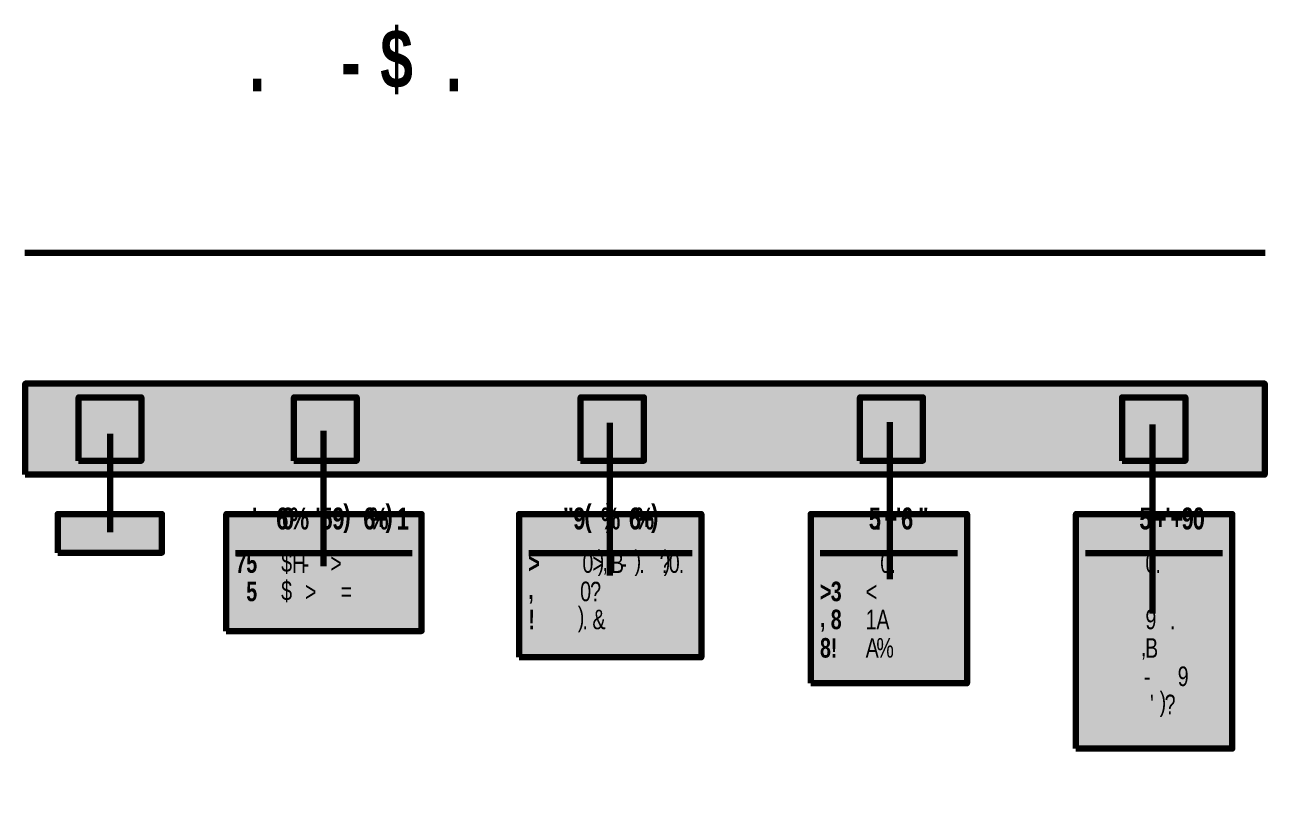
# Model space of a CAD drawing. Header units: inches. Extents: x 19 to 378, y -1 to 556.
# Drawn here: x 18.9 to 378, y 331.9 to 556.1 of the extents above; entities that cross this region are included whole.
import ezdxf

# ---------------------------------------------------------------- set-up
doc = ezdxf.new("R2010")
doc.units = ezdxf.units.IN
for name, color, linetype, lineweight in [('H', 7, 'CONTINUOUS', 100), ('P', 250, 'CONTINUOUS', 100), ('Text', 250, 'CONTINUOUS', 100)]:
    doc.layers.add(name, color=color, linetype=linetype, lineweight=lineweight)
doc.styles.get("Standard").update_dxf_attribs({"font": 'txt', "width": 0.75})

msp = doc.modelspace()

# ---------------------------------------------------------------- hatches: boundary and pattern name
at = {"layer": 'H', "linetype": 'CONTINUOUS'}
for color, points in [(0, [(19, 425.89), (377.89, 425.89), (377.89, 452.22), (19, 452.22)]), (7, [(34.44, 429.89), (52.67, 429.89), (52.67, 448.22), (34.44, 448.22)]), (7, [(96.78, 429.89), (115, 429.89), (115, 448.22), (96.78, 448.22)]), (7, [(179.78, 429.89), (198.11, 429.89), (198.11, 448.22), (179.78, 448.22)]), (7, [(260.67, 429.89), (278.89, 429.89), (278.89, 448.22), (260.67, 448.22)]), (7, [(336.56, 429.89), (354.89, 429.89), (354.89, 448.22), (336.56, 448.22)]), (7, [(28.44, 403.22), (58.56, 403.22), (58.56, 414.44), (28.44, 414.44)]), (7, [(77.22, 380.56), (133.78, 380.56), (133.78, 414.44), (77.22, 414.44)]), (7, [(162, 373), (214.78, 373), (214.78, 414.44), (162, 414.44)]), (7, [(246.44, 365.44), (291.67, 365.44), (291.67, 414.44), (246.44, 414.44)]), (7, [(323.22, 346.56), (368.44, 346.56), (368.44, 414.44), (323.22, 414.44)])]:
    msp.add_hatch(color=color, dxfattribs=at).paths.add_polyline_path(points)

# ---------------------------------------------------------------- linework, layer by layer
at = {"layer": 'P', "color": 0, "linetype": 'CONTINUOUS'}
for points in [[(18.89, 490.11), (378, 490.11)], [(19, 425.89), (377.89, 425.89), (377.89, 452.22), (19, 452.22), (19, 425.89)], [(34.44, 429.89), (52.67, 429.89), (52.67, 448.22), (34.44, 448.22), (34.44, 429.89)], [(96.78, 429.89), (115, 429.89), (115, 448.22), (96.78, 448.22), (96.78, 429.89)], [(179.78, 429.89), (198.11, 429.89), (198.11, 448.22), (179.78, 448.22), (179.78, 429.89)], [(260.67, 429.89), (278.89, 429.89), (278.89, 448.22), (260.67, 448.22), (260.67, 429.89)], [(336.56, 429.89), (354.89, 429.89), (354.89, 448.22), (336.56, 448.22), (336.56, 429.89)], [(105.33, 438.56), (105.33, 399.33)], [(188.22, 440.89), (188.22, 396.67)], [(269.33, 441), (269.33, 395.56)], [(345.33, 440.33), (345.33, 385.67)], [(43.56, 437.67), (43.56, 409.22)], [(28.44, 403.22), (58.56, 403.22), (58.56, 414.44), (28.44, 414.44), (28.44, 403.22)], [(77.22, 380.56), (133.78, 380.56), (133.78, 414.44), (77.22, 414.44), (77.22, 380.56)], [(162, 373), (214.78, 373), (214.78, 414.44), (162, 414.44), (162, 373)], [(246.44, 365.44), (291.67, 365.44), (291.67, 414.44), (246.44, 414.44), (246.44, 365.44)], [(323.22, 346.56), (368.44, 346.56), (368.44, 414.44), (323.22, 414.44), (323.22, 346.56)], [(79.89, 403.11), (131, 403.11)], [(164.78, 403.11), (212.11, 403.11)], [(249.11, 403.11), (288.89, 403.11)], [(326, 403.11), (365.67, 403.11)]]:
    msp.add_lwpolyline(points, dxfattribs=at)

# ---------------------------------------------------------------- texts
at = {"layer": 'Text', "color": 0, "linetype": 'CONTINUOUS', "attachment_point": 4}
for s, insert, char_height, width in [('{\\fSquare721BT|b1|i0|c1|p15;$}', (121.78, 545.33), 17, 17.3333), ('{\\fSquare721BT|b1|i0|c1|p15;}', (37.78, 545.33), 17, 17.3333), ('{\\fSquare721BT|b1|i0|c1|p15;}', (51.78, 545.33), 17, 17.3333), ('{\\fSquare721BT|b1|i0|c1|p15;}', (68.67, 545.33), 17, 17.3333), ('{\\fSquare721BT|b1|i0|c1|p15;}', (75.33, 545.33), 17, 17.3333), ('{\\fSquare721BT|b1|i0|c1|p15; }', (97.33, 545.33), 17, 17.3333), ('{\\fSquare721BT|b1|i0|c1|p15;-}', (110.44, 545.33), 17, 17.3333), ('{\\fSquare721BT|b1|i0|c1|p15; }', (127.67, 545.33), 17, 17.3333), ('{\\fSquare721BT|b1|i0|c1|p15;.}', (83.78, 545.33), 17, 17.3333), ('{\\fSquare721BT|b1|i0|c1|p15;.}', (140.78, 545.33), 17, 17.3333), ('{\\fUnivers|b0|i0|c1|p15;}', (37.78, 523.11), 11.6667, 12), ('{\\fUnivers|b0|i0|c1|p15;}', (41.22, 523.11), 11.6667, 12), ('{\\fUnivers|b0|i0|c1|p15;}', (45.56, 523.11), 11.6667, 12), ('{\\fUnivers|b0|i0|c1|p15;}', (49.56, 523.11), 11.6667, 12), ('{\\fUnivers|b0|i0|c1|p15;}', (52.22, 523.11), 11.6667, 12), ('{\\fUnivers|b0|i0|c1|p15;}', (54.56, 523.11), 11.6667, 12), ('{\\fUnivers|b0|i0|c1|p15;}', (56.78, 523.11), 11.6667, 12), ('{\\fUnivers|b0|i0|c1|p15;}', (61.11, 523.11), 11.6667, 12), ('{\\fUnivers|b0|i0|c1|p15;}', (63.33, 523.11), 11.6667, 12), ('{\\fUnivers|b0|i0|c1|p15;}', (67.67, 523.11), 11.6667, 12), ('{\\fUnivers|b0|i0|c1|p15;}', (72, 523.11), 11.6667, 12), ('{\\fUnivers|b0|i0|c1|p15;}', (76, 523.11), 11.6667, 12), ('{\\fUnivers|b0|i0|c1|p15;}', (80.33, 523.11), 11.6667, 12), ('{\\fUnivers|b0|i0|c1|p15;}', (84.67, 523.11), 11.6667, 12), ('{\\fUnivers|b0|i0|c1|p15;}', (89, 523.11), 11.6667, 12), ('{\\fUnivers|b0|i0|c1|p15;}', (91.56, 523.11), 11.6667, 12), ('{\\fUnivers|b0|i0|c1|p15;}', (94.22, 523.11), 11.6667, 12), ('{\\fUnivers|b0|i0|c1|p15;}', (98.56, 523.11), 11.6667, 12), ('{\\fUnivers|b0|i0|c1|p15;}', (102.89, 523.11), 11.6667, 12), ('{\\fUnivers|b0|i0|c1|p15;}', (105, 523.11), 11.6667, 12), ('{\\fUnivers|b0|i0|c1|p15;}', (109.11, 523.11), 11.6667, 12), ('{\\fUnivers|b0|i0|c1|p15;}', (115.44, 523.11), 11.6667, 12), ('{\\fUnivers|b0|i0|c1|p15;}', (117.67, 523.11), 11.6667, 12), ('{\\fUnivers|b0|i0|c1|p15;}', (120.33, 523.11), 11.6667, 12), ('{\\fUnivers|b0|i0|c1|p15;}', (124.22, 523.11), 11.6667, 12), ('{\\fUnivers|b0|i0|c1|p15;}', (128.56, 523.11), 11.6667, 12), ('{\\fUnivers|b0|i0|c1|p15;}', (132.89, 523.11), 11.6667, 12), ('{\\fUnivers|b0|i0|c1|p15;}', (136.89, 523.11), 11.6667, 12), ('{\\fUnivers|b0|i0|c1|p15;}', (139, 523.11), 11.6667, 12), ('{\\fUnivers|b0|i0|c1|p15;}', (145.44, 523.11), 11.6667, 12), ('{\\fUnivers|b0|i0|c1|p15;}', (147.67, 523.11), 11.6667, 12), ('{\\fUnivers|b0|i0|c1|p15;}', (150.33, 523.11), 11.6667, 12), ('{\\fUnivers|b0|i0|c1|p15;}', (154.67, 523.11), 11.6667, 12), ('{\\fUnivers|b0|i0|c1|p15;}', (156.78, 523.11), 11.6667, 12), ('{\\fUnivers|b0|i0|c1|p15;}', (159.11, 523.11), 11.6667, 12), ('{\\fUnivers|b0|i0|c1|p15;}', (163.44, 523.11), 11.6667, 12), ('{\\fUnivers|b0|i0|c1|p15;}', (166.33, 523.11), 11.6667, 12), ('{\\fUnivers|b0|i0|c1|p15;}', (170.67, 523.11), 11.6667, 12), ('{\\fUnivers|b0|i0|c1|p15;}', (175, 523.11), 11.6667, 12), ('{\\fUnivers|b0|i0|c1|p15;}', (177.11, 523.11), 11.6667, 12), ('{\\fUnivers|b0|i0|c1|p15;}', (181.44, 523.11), 11.6667, 12), ('{\\fUnivers|b0|i0|c1|p15;}', (185.56, 523.11), 11.6667, 12), ('{\\fUnivers|b0|i0|c1|p15;}', (188.11, 523.11), 11.6667, 12), ('{\\fUnivers|b0|i0|c1|p15;}', (192.44, 523.11), 11.6667, 12), ('{\\fUnivers|b0|i0|c1|p15;}', (196.78, 523.11), 11.6667, 12), ('{\\fUnivers|b0|i0|c1|p15;}', (199.44, 523.11), 11.6667, 12), ('{\\fUnivers|b0|i0|c1|p15;}', (203.78, 523.11), 11.6667, 12), ('{\\fUnivers|b1|i1|c1|p15;}', (37.78, 504.44), 7.6667, 8), ('{\\fUnivers|b1|i1|c1|p15;}', (42.78, 504.44), 7.6667, 8), ('{\\fUnivers|b1|i1|c1|p15;}', (46.56, 504.44), 7.6667, 8), ('{\\fUnivers|b1|i1|c1|p15;}', (50.67, 504.44), 7.6667, 8), ('{\\fUnivers|b1|i1|c1|p15;}', (53.56, 504.44), 7.6667, 8), ('{\\fUnivers|b1|i1|c1|p15;}', (57.22, 504.44), 7.6667, 8), ('{\\fUnivers|b1|i1|c1|p15;}', (59.67, 504.44), 7.6667, 8), ('{\\fUnivers|b1|i1|c1|p15;}', (63.89, 504.44), 7.6667, 8), ('{\\fFutura|b1|i0|c1|p15;}', (174.44, 464.22), 6.6667, 7), ('{\\fFutura|b1|i0|c1|p15;}', (178.11, 464.22), 6.6667, 7), ('{\\fFutura|b1|i0|c1|p15;}', (185, 464.22), 6.6667, 7), ('{\\fFutura|b1|i0|c1|p15;}', (186.78, 464.22), 6.6667, 7), ('{\\fFutura|b1|i0|c1|p15;}', (189.89, 464.22), 6.6667, 7), ('{\\fFutura|b1|i0|c1|p15;}', (194.11, 464.22), 6.6667, 7), ('{\\fFutura|b1|i0|c1|p15;}', (201.56, 464.22), 6.6667, 7), ('{\\fFutura|b1|i0|c1|p15;}', (205.44, 464.22), 6.6667, 7), ('{\\fFutura|b1|i0|c1|p15;}', (208.22, 464.22), 6.6667, 7), ('{\\fFutura|b1|i0|c1|p15;}', (213.67, 464.22), 6.6667, 7), ('{\\fFutura|b1|i0|c1|p15;}', (217.89, 464.22), 6.6667, 7), ('{\\fFutura|b1|i0|c1|p15;}', (39.56, 443.67), 6.3333, 6.6667), ('{\\fFutura|b1|i0|c1|p15;}', (42.22, 443.67), 6.3333, 6.6667), ('{\\fFutura|b1|i0|c1|p15;}', (45.78, 443.67), 6.3333, 6.6667), ('{\\fFutura|b1|i0|c1|p15;)}', (111.11, 413.11), 6.3333, 6.6667), ('{\\fFutura|b1|i0|c1|p15;)}', (123.33, 413.11), 6.3333, 6.6667), ('{\\fFutura|b1|i0|c1|p15;(}', (180.89, 413.11), 6.3333, 6.6667), ('{\\fFutura|b1|i0|c1|p15;)}', (187.11, 413.11), 6.3333, 6.6667), ('{\\fFutura|b1|i0|c1|p15;)}', (200.22, 413.11), 6.3333, 6.6667), ('{\\fFutura|b1|i0|c1|p15;}', (35.78, 413), 5.6667, 6), ('{\\fFutura|b1|i0|c1|p15;}', (38.56, 413), 5.6667, 6), ('{\\fFutura|b1|i0|c1|p15;}', (41.22, 413), 5.6667, 6), ('{\\fFutura|b1|i0|c1|p15;}', (44.22, 413), 5.6667, 6), ('{\\fFutura|b1|i0|c1|p15;}', (45.56, 413), 5.6667, 6), ('{\\fFutura|b1|i0|c1|p15;}', (48.22, 413), 5.6667, 6), ('{\\fFutura|b1|i0|c1|p15;}', (81.78, 413.11), 6.3333, 6.6667), ("{\\fFutura|b1|i0|c1|p15;'}", (84.67, 413.11), 6.3333, 6.6667), ('{\\fFutura|b1|i0|c1|p15;}', (86.11, 413.11), 6.3333, 6.6667), ('{\\fFutura|b1|i0|c1|p15;}', (89.11, 413.11), 6.3333, 6.6667), ('{\\fFutura|b1|i0|c1|p15;6}', (91.67, 413.11), 6.3333, 6.6667), ('{\\fFutura|b1|i0|c1|p15;0}', (93.33, 413.11), 6.3333, 6.6667), ('{\\fFutura|b1|i0|c1|p15;%}', (95.56, 413.11), 6.3333, 6.6667), ('{\\fFutura|b1|i0|c1|p15;}', (97, 413.11), 6.3333, 6.6667), ('{\\fFutura|b1|i0|c1|p15;}', (99.56, 413.11), 6.3333, 6.6667), ("{\\fFutura|b1|i0|c1|p15;'}", (103, 413.11), 6.3333, 6.6667), ('{\\fFutura|b1|i0|c1|p15;5}', (104.44, 413.11), 6.3333, 6.6667), ('{\\fFutura|b1|i0|c1|p15;}', (106.11, 413.11), 6.3333, 6.6667), ('{\\fFutura|b1|i0|c1|p15;9}', (107.89, 413.11), 6.3333, 6.6667), ('{\\fFutura|b1|i0|c1|p15;}', (114.44, 413.11), 6.3333, 6.6667), ('{\\fFutura|b1|i0|c1|p15;6}', (116.89, 413.11), 6.3333, 6.6667), ('{\\fFutura|b1|i0|c1|p15;%}', (118.56, 413.11), 6.3333, 6.6667), ('{\\fFutura|b1|i0|c1|p15;+}', (120.11, 413.11), 6.3333, 6.6667), ('{\\fFutura|b1|i0|c1|p15;1}', (126.56, 413.11), 6.3333, 6.6667), ('{\\fFutura|b1|i0|c1|p15;}', (173.22, 413.11), 6.3333, 6.6667), ("{\\fFutura|b1|i0|c1|p15;'}", (174.78, 413.11), 6.3333, 6.6667), ("{\\fFutura|b1|i0|c1|p15;'}", (176.22, 413.11), 6.3333, 6.6667), ('{\\fFutura|b1|i0|c1|p15;9}', (177.67, 413.11), 6.3333, 6.6667), ('{\\fFutura|b1|i0|c1|p15;%}', (185.67, 413.11), 6.3333, 6.6667), ('{\\fFutura|b1|i0|c1|p15;}', (190.44, 413.11), 6.3333, 6.6667), ('{\\fFutura|b1|i0|c1|p15;6}', (193.78, 413.11), 6.3333, 6.6667), ('{\\fFutura|b1|i0|c1|p15;%}', (195.44, 413.11), 6.3333, 6.6667), ('{\\fFutura|b1|i0|c1|p15;+}', (197, 413.11), 6.3333, 6.6667), ('{\\fFutura|b1|i0|c1|p15;}', (254, 413.11), 6.3333, 6.6667), ('{\\fFutura|b1|i0|c1|p15;}', (256.33, 413.11), 6.3333, 6.6667), ('{\\fFutura|b1|i0|c1|p15;}', (259.33, 413.11), 6.3333, 6.6667), ('{\\fFutura|b1|i0|c1|p15;5}', (263.22, 413.11), 6.3333, 6.6667), ('{\\fFutura|b1|i0|c1|p15;:}', (264.89, 413.11), 6.3333, 6.6667), ('{\\fFutura|b1|i0|c1|p15;+}', (267.78, 413.11), 6.3333, 6.6667), ("{\\fFutura|b1|i0|c1|p15;'}", (271.11, 413.11), 6.3333, 6.6667), ('{\\fFutura|b1|i0|c1|p15;6}', (272.56, 413.11), 6.3333, 6.6667), ('{\\fFutura|b1|i0|c1|p15;}', (274.22, 413.11), 6.3333, 6.6667), ('{\\fFutura|b1|i0|c1|p15;"}', (277.56, 413.11), 6.3333, 6.6667), ('{\\fFutura|b1|i0|c1|p15;}', (281, 413.11), 6.3333, 6.6667), ('{\\fFutura|b1|i0|c1|p15;}', (332.33, 413.11), 6.3333, 6.6667), ('{\\fFutura|b1|i0|c1|p15;}', (334.78, 413.11), 6.3333, 6.6667), ('{\\fFutura|b1|i0|c1|p15;}', (337.67, 413.11), 6.3333, 6.6667), ('{\\fFutura|b1|i0|c1|p15;5}', (341.56, 413.11), 6.3333, 6.6667), ('{\\fFutura|b1|i0|c1|p15;}', (343.22, 413.11), 6.3333, 6.6667), ('{\\fFutura|b1|i0|c1|p15;+}', (345.78, 413.11), 6.3333, 6.6667), ("{\\fFutura|b1|i0|c1|p15;'}", (349.11, 413.11), 6.3333, 6.6667), ('{\\fFutura|b1|i0|c1|p15;+}', (350.56, 413.11), 6.3333, 6.6667), ('{\\fFutura|b1|i0|c1|p15;9}', (353.78, 413.11), 6.3333, 6.6667), ('{\\fFutura|b1|i0|c1|p15;0}', (357, 413.11), 6.3333, 6.6667), ('{\\fFutura|b1|i0|c1|p15;7}', (79.89, 400.22), 5.6667, 6), ('{\\fFutura|b1|i0|c1|p15;5}', (83, 400.22), 5.6667, 6), ('{\\fFutura|b0|i0|c1|p15;$}', (93.11, 400.22), 5.6667, 6), ('{\\fFutura|b0|i0|c1|p15;H}', (96.22, 400.22), 5.6667, 6), ('{\\fFutura|b1|i0|c1|p15;>}', (164.67, 400.22), 5.6667, 6), ('{\\fFutura|b0|i0|c1|p15;0}', (180.33, 400.22), 5.6667, 6), ('{\\fFutura|b0|i0|c1|p15;)}', (184.78, 400.22), 5.6667, 6), ('{\\fFutura|b0|i0|c1|p15;B}', (188.56, 400.22), 5.6667, 6), ('{\\fFutura|b0|i0|c1|p15;)}', (195.44, 400.22), 5.6667, 6), ('{\\fFutura|b0|i0|c1|p15;?}', (202.67, 400.22), 5.6667, 6), ('{\\fFutura|b0|i0|c1|p15;)}', (203.89, 400.22), 5.6667, 6), ('{\\fFutura|b0|i0|c1|p15;0}', (205.33, 400.22), 5.6667, 6), ('{\\fFutura|b0|i0|c1|p15;0}', (266.56, 400.22), 5.6667, 6), ('{\\fFutura|b0|i0|c1|p15;0}', (343.33, 400.22), 5.6667, 6), ('{\\fFutura|b0|i0|c1|p15;-}', (99.33, 400.22), 5.6667, 6), ('{\\fFutura|b0|i0|c1|p15;}', (103.44, 400.22), 5.6667, 6), ('{\\fFutura|b0|i0|c1|p15;>}', (107.33, 400.22), 5.6667, 6), ('{\\fFutura|b0|i0|c1|p15;}', (108.89, 400.22), 5.6667, 6), ('{\\fFutura|b0|i0|c1|p15;}', (113.11, 400.22), 5.6667, 6), ('{\\fFutura|b0|i0|c1|p15;}', (176, 400.22), 5.6667, 6), ('{\\fFutura|b0|i0|c1|p15;>}', (183.22, 400.22), 5.6667, 6), ('{\\fFutura|b0|i0|c1|p15;,}', (186.11, 400.22), 5.6667, 6), ('{\\fFutura|b0|i0|c1|p15;,}', (187.33, 400.22), 5.6667, 6), ('{\\fFutura|b0|i0|c1|p15;-}', (191.33, 400.22), 5.6667, 6), ('{\\fFutura|b0|i0|c1|p15;}', (199.67, 400.22), 5.6667, 6), ('{\\fFutura|b1|i0|c1|p15;}', (249.11, 400.22), 5.6667, 6), ('{\\fFutura|b1|i0|c1|p15;}', (252.44, 400.22), 5.6667, 6), ('{\\fFutura|b0|i0|c1|p15;}', (262.33, 400.22), 5.6667, 6), ('{\\fFutura|b0|i0|c1|p15; }', (272.33, 400.22), 5.6667, 6), ('{\\fFutura|b1|i0|c1|p15;}', (325.89, 400.22), 5.6667, 6), ('{\\fFutura|b0|i0|c1|p15;}', (339.11, 400.22), 5.6667, 6), ('{\\fFutura|b0|i0|c1|p15; }', (349.11, 400.22), 5.6667, 6), ('{\\fFutura|b0|i0|c1|p15;$}', (93.11, 392), 5.6667, 6), ('{\\fFutura|b0|i0|c1|p15;.}', (196.78, 400.22), 5.6667, 6), ('{\\fFutura|b0|i0|c1|p15;.}', (208.22, 400.22), 5.6667, 6), ('{\\fFutura|b0|i0|c1|p15;.}', (269.44, 400.22), 5.6667, 6), ('{\\fFutura|b0|i0|c1|p15;.}', (346.22, 400.22), 5.6667, 6), ('{\\fFutura|b1|i0|c1|p15; }', (79.89, 392), 5.6667, 6), ('{\\fFutura|b1|i0|c1|p15;5}', (83, 392), 5.6667, 6), ('{\\fFutura|b0|i0|c1|p15;}', (96.22, 392), 5.6667, 6), ('{\\fFutura|b0|i0|c1|p15;>}', (100, 392), 5.6667, 6), ('{\\fFutura|b0|i0|c1|p15;}', (101.56, 392), 5.6667, 6), ('{\\fFutura|b0|i0|c1|p15;}', (105.78, 392), 5.6667, 6), ('{\\fFutura|b0|i0|c1|p15;=}', (110.33, 392), 5.6667, 6), ('{\\fFutura|b0|i0|c1|p15;}', (113.22, 392), 5.6667, 6), ('{\\fFutura|b0|i0|c1|p15;}', (117.56, 392), 5.6667, 6), ('{\\fFutura|b0|i0|c1|p15;}', (176, 392), 5.6667, 6), ('{\\fFutura|b0|i0|c1|p15;0}', (179.67, 392), 5.6667, 6), ('{\\fFutura|b0|i0|c1|p15;?}', (182.56, 392), 5.6667, 6), ('{\\fFutura|b1|i0|c1|p15;>}', (249.11, 392), 5.6667, 6), ('{\\fFutura|b1|i0|c1|p15;3}', (252.22, 392), 5.6667, 6), ('{\\fFutura|b0|i0|c1|p15;<}', (262.33, 392), 5.6667, 6), ('{\\fFutura|b0|i0|c1|p15;}', (265.44, 392), 5.6667, 6), ('{\\fFutura|b1|i0|c1|p15;}', (325.89, 392), 5.6667, 6), ('{\\fFutura|b0|i0|c1|p15;}', (339.11, 392), 5.6667, 6), ('{\\fFutura|b0|i0|c1|p15; }', (342, 392), 5.6667, 6), ('{\\fFutura|b0|i0|c1|p15;}', (344.67, 392), 5.6667, 6), ('{\\fFutura|b1|i0|c1|p15;,}', (164.67, 392), 5.6667, 6), ('{\\fFutura|b0|i0|c1|p15;)}', (179, 383.89), 5.6667, 6), ('{\\fFutura|b1|i0|c1|p15;!}', (164.67, 383.89), 5.6667, 6), ('{\\fFutura|b0|i0|c1|p15;&}', (183.22, 383.89), 5.6667, 6), ('{\\fFutura|b1|i0|c1|p15;8}', (252.22, 383.89), 5.6667, 6), ('{\\fFutura|b0|i0|c1|p15;1}', (262.33, 383.89), 5.6667, 6), ('{\\fFutura|b0|i0|c1|p15;A}', (265.44, 383.89), 5.6667, 6), ('{\\fFutura|b0|i0|c1|p15;9}', (343.33, 383.89), 5.6667, 6), ('{\\fFutura|b0|i0|c1|p15;}', (176, 383.89), 5.6667, 6), ('{\\fFutura|b0|i0|c1|p15;.}', (180.33, 383.89), 5.6667, 6), ('{\\fFutura|b1|i0|c1|p15;,}', (249.11, 383.89), 5.6667, 6), ('{\\fFutura|b0|i0|c1|p15;}', (268.56, 383.89), 5.6667, 6), ('{\\fFutura|b1|i0|c1|p15;}', (325.89, 383.89), 5.6667, 6), ('{\\fFutura|b0|i0|c1|p15;}', (339.11, 383.89), 5.6667, 6), ('{\\fFutura|b0|i0|c1|p15; }', (345.22, 383.89), 5.6667, 6), ('{\\fFutura|b0|i0|c1|p15; }', (347.89, 383.89), 5.6667, 6), ('{\\fFutura|b0|i0|c1|p15;.}', (350.44, 383.89), 5.6667, 6), ('{\\fFutura|b1|i0|c1|p15;8}', (249.11, 375.67), 5.6667, 6), ('{\\fFutura|b1|i0|c1|p15;!}', (252.22, 375.67), 5.6667, 6), ('{\\fFutura|b0|i0|c1|p15;A}', (262.33, 375.67), 5.6667, 6), ('{\\fFutura|b0|i0|c1|p15;%}', (265.44, 375.67), 5.6667, 6), ('{\\fFutura|b0|i0|c1|p15;B}', (343.22, 375.67), 5.6667, 6), ('{\\fFutura|b0|i0|c1|p15;}', (268.56, 375.67), 5.6667, 6), ('{\\fFutura|b1|i0|c1|p15;}', (325.89, 375.67), 5.6667, 6), ('{\\fFutura|b0|i0|c1|p15;}', (339.11, 375.67), 5.6667, 6), ('{\\fFutura|b0|i0|c1|p15;,}', (342, 375.67), 5.6667, 6), ('{\\fFutura|b0|i0|c1|p15; }', (346, 375.67), 5.6667, 6), ('{\\fFutura|b0|i0|c1|p15;9}', (352.67, 367.44), 5.6667, 6), ('{\\fFutura|b1|i0|c1|p15;}', (325.89, 367.44), 5.6667, 6), ('{\\fFutura|b0|i0|c1|p15;}', (339.11, 367.44), 5.6667, 6), ('{\\fFutura|b0|i0|c1|p15;-}', (342.89, 367.44), 5.6667, 6), ('{\\fFutura|b0|i0|c1|p15;}', (347.11, 367.44), 5.6667, 6), ('{\\fFutura|b0|i0|c1|p15; }', (350.11, 367.44), 5.6667, 6), ('{\\fFutura|b0|i0|c1|p15;)}', (347.44, 359.33), 5.6667, 6), ('{\\fFutura|b1|i0|c1|p15;}', (325.89, 359.33), 5.6667, 6), ('{\\fFutura|b0|i0|c1|p15;}', (339.11, 359.33), 5.6667, 6), ("{\\fFutura|b0|i0|c1|p15;'}", (344.67, 359.33), 5.6667, 6), ('{\\fFutura|b0|i0|c1|p15;?}', (348.89, 359.33), 5.6667, 6), ('{\\fFutura|b0|i0|c1|p15; }', (350.11, 359.33), 5.6667, 6), ('{\\fFutura|b1|i0|c1|p15;}', (181.78, 331.89), 6.6667, 7), ('{\\fFutura|b1|i0|c1|p15;}', (187.22, 331.89), 6.6667, 7), ('{\\fFutura|b1|i0|c1|p15;}', (190.89, 331.89), 6.6667, 7), ('{\\fFutura|b1|i0|c1|p15;}', (194.33, 331.89), 6.6667, 7), ('{\\fFutura|b1|i0|c1|p15;}', (198.22, 331.89), 6.6667, 7), ('{\\fFutura|b1|i0|c1|p15;}', (202.44, 331.89), 6.6667, 7), ('{\\fFutura|b1|i0|c1|p15;}', (205.56, 331.89), 6.6667, 7), ('{\\fFutura|b1|i0|c1|p15;}', (211.11, 331.89), 6.6667, 7)]:
    msp.add_mtext(s, dxfattribs=dict(at, insert=insert, char_height=char_height, width=width))

doc.saveas('drawing.dxf')
